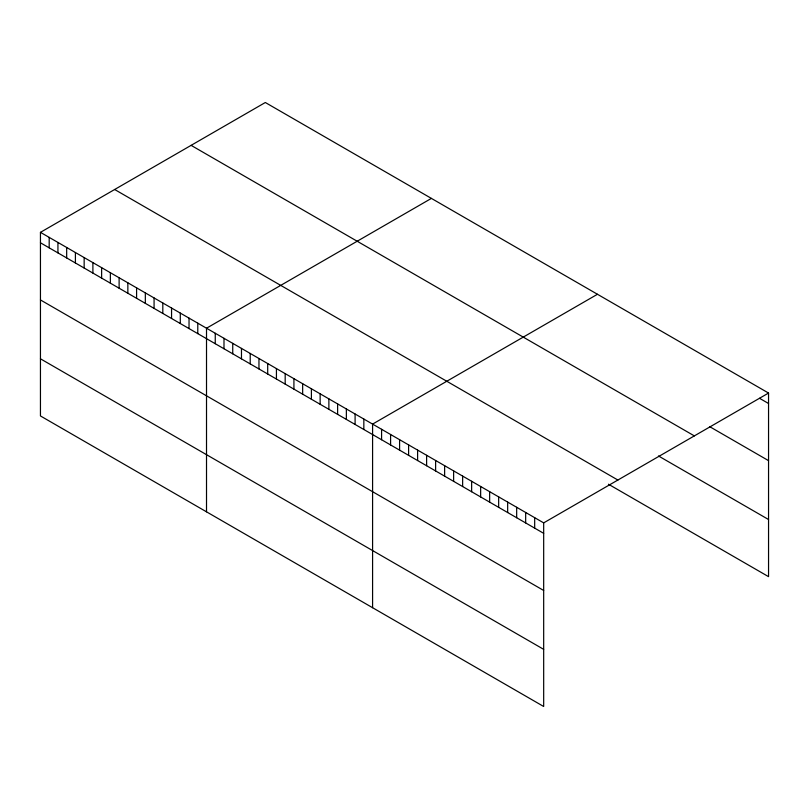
<?xml version="1.0" encoding="UTF-8"?>
<svg xmlns="http://www.w3.org/2000/svg" width="809" height="809" viewBox="0 0 809 809"><rect width="100%" height="100%" fill="white"/><g stroke="black" fill="none" stroke-linecap="round" stroke-linejoin="round"><path stroke-width="1.21" d="M40.45 232.345L543.678 522.877L543.678 706.49L40.45 415.947L40.45 232.345L265.322 102.51L768.55 393.053L768.55 576.655L608.459 484.227M431.389 198.397L206.517 328.221L206.517 511.824M597.457 294.274L372.585 424.098L372.585 607.701M543.678 522.877L768.55 393.053M759.55 398.301L768.55 403.499M709.513 426.555L768.55 460.645M191.116 145.357L694.344 435.899M658.486 455.973L768.55 519.52M114.656 189.498L617.884 480.04M40.45 242.791L543.678 533.333M40.45 299.937L543.678 590.469M40.45 358.802L543.678 649.344M534.678 517.679L534.678 528.125M525.668 512.481L525.668 522.927M516.668 507.283L516.668 517.73M507.658 502.086L507.658 512.532M498.657 496.888L498.657 507.334M489.647 491.69L489.647 502.136M480.647 486.482L480.647 496.938M471.637 481.284L471.637 491.741M462.637 476.086L462.637 486.533M453.627 470.889L453.627 481.335M444.626 465.691L444.626 476.137M435.616 460.493L435.616 470.939M426.616 455.295L426.616 465.741M417.606 450.097L417.606 460.543M408.606 444.889L408.606 455.346M399.595 439.692L399.595 450.148M390.595 434.494L390.595 444.94M381.585 429.296L381.585 439.742M363.838 419.052L363.838 429.498M355.1 414.006L355.1 424.452M346.363 408.96L346.363 419.406M337.616 403.913L337.616 414.36M328.879 398.867L328.879 409.314M320.142 393.821L320.142 404.267M311.404 388.775L311.404 399.221M302.657 383.729L302.657 394.175M293.92 378.683L293.92 389.129M285.183 373.637L285.183 384.083M276.435 368.591L276.435 379.037M267.698 363.544L267.698 373.991M258.961 358.498L258.961 368.944M250.214 353.452L250.214 363.898M241.476 348.406L241.476 358.852M232.739 343.36L232.739 353.806M223.992 338.314L223.992 348.76M215.255 333.268L215.255 343.714M197.78 323.175L197.78 333.621M189.033 318.129L189.033 328.575M180.296 313.083L180.296 323.529M171.559 308.037L171.559 318.483M162.811 302.991L162.811 313.437M154.074 297.945L154.074 308.391M145.337 292.898L145.337 303.345M136.59 287.852L136.59 298.299M127.852 282.806L127.852 293.252M119.115 277.76L119.115 288.206M110.368 272.714L110.368 283.16M101.631 267.668L101.631 278.114M92.893 262.622L92.893 273.068M84.156 257.575L84.156 268.022M75.409 252.529L75.409 262.976M66.672 247.483L66.672 257.929M57.935 242.437L57.935 252.883M49.187 237.391L49.187 247.837"/></g></svg>
